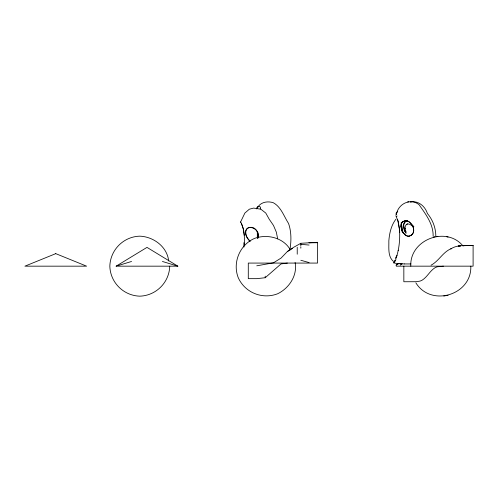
<?xml version="1.0" encoding="UTF-8"?>
<svg xmlns="http://www.w3.org/2000/svg" width="498" height="498" viewBox="0 0 498 498"><rect width="100%" height="100%" fill="white"/><g stroke="black" fill="none" stroke-linecap="round" stroke-linejoin="round"><path stroke-width="0.75" d="M244.425 244.394L244.319 245.788C244.63 237.789 244.624 229.136 240.596 221.952L244.867 213.069L249.336 209.204L253.569 208.096L260.852 209.204L265.783 213.069L269.2 219.188L273.495 225.457L276.34 232.149L277.654 238.859M257.435 238.131L257.472 232.591M403.598 225.893L403.604 226.459M405.21 228.109L405.21 228.42M410.813 266.169C409.368 239.787 446.389 225.507 463.034 246.018M470.809 266.169C471.942 295.009 430.944 307.453 415.867 282.833M257.348 238.405L257.31 231.657M290.01 249.299C291.342 240.715 291.436 231.763 288.554 223.478C283.928 216.325 281.133 207.025 273.327 202.742C267.451 200.781 260.161 202.132 257.267 208.102M403.673 225.202L403.834 224.393M169.731 266.169C169.295 282.466 156.067 295.669 139.782 296.167C123.498 295.669 110.27 282.466 109.834 266.169C110.326 249.896 123.473 236.612 139.782 236.164C153.54 236.662 167.216 246.809 168.673 260.989M396.128 257.983C399.178 249.156 400.05 239.669 399.577 230.381M258.213 237.789C261.344 227.854 242.794 221.934 246.168 235.006M398.17 250.556L398.238 250.22M258.126 237.963C258.898 220.184 236.064 227.007 250.077 241.406M396.993 255.337L396.084 258.101M401.276 224.144L400.952 226.484L401.531 229.379M260.261 209.011C261.904 205.294 256.638 205.799 256.327 208.917M400.361 265.173L401.818 263.71M396.408 214.582C397.821 204.049 410.445 197.6 419.086 204.715C425.609 214.128 433.441 224.044 433.136 236.233M396.059 265.285L396.862 264.351L398.612 263.529M396.097 265.173L398.966 263.411M395.269 260.112L393.825 262.851L395.194 260.273M395.904 219.207C391.154 225.351 389.448 233.276 388.838 240.864C389.044 247.792 387.569 256.607 393.594 261.55M287.402 263.075L281.04 263.928L265.21 277.728L256.75 278.662L248.29 278.662L248.29 263.075L317.55 263.075L317.55 242.302L300.829 243.298L293.615 247.319L287.402 251.509L281.04 258.101L273.583 262.726M287.402 251.509L292.37 248.452M116.134 266.169L146.991 247.382L177.848 266.169L116.134 266.169L131.559 261.469M257.864 206.807L258.524 206.421M397.753 211.557L396.153 213.069L396.041 214.85M431.05 265.197C438.937 261.095 442.89 251.895 451.456 248.558L450.839 248.907C457.351 244.456 465.692 245.912 473.1 245.39L473.1 266.162L396.265 266.169M407.196 224.056L407.059 224.112A0.921 0.666 -23.6 0 0 406.866 224.2A1.762 1.407 -19.8 0 0 406.586 224.424M433.521 237.067L434.959 236.743M446.662 295.588L448.1 295.27M256.75 265.814L273.583 262.788M407.476 223.976L408.64 223.994A4.856 4.575 -55.2 0 1 408.877 224.044L409.655 224.299A8.846 8.366 -62.8 0 1 410.626 224.779L412.83 226.397M404.886 220.9L406.891 220.95M407.569 220.9L407.812 220.869A4.482 4.326 -66.9 0 0 405.702 221.622M436.41 236.494L437.873 236.313M443.749 296.024L445.212 295.843M407.601 201.92L408.802 201.833M411.485 201.833L410.277 201.92C418.332 200.439 425.055 206.16 427.409 213.505C432.731 219.861 435.812 227.891 435.818 236.233M393.769 262.944L397.958 263.647L404.525 263.94M402.197 263.896L400.093 263.809M410.968 263.952L404.5 263.94M443.419 266.169L437.232 266.804A11.062 11.062 0 0 0 434.76 267.905C429.842 271.074 427.315 276.838 422.391 280.013A11.062 11.062 0 0 1 419.92 281.115L416.21 281.712L403.841 281.75L403.841 266.181M300.829 244.325L309.09 245.047M446.662 236.743L448.094 237.067M300.829 260.267L309.09 262.571M162.416 261.469L177.848 266.169M249.952 241.125L247.375 238.063L246.305 235.647M403.517 233.269L406.455 235.803A4.781 4.526 -5.2 0 0 408.186 236.195A4.607 4.339 -4.7 0 0 409.698 236.002L412.176 234.446A5.939 5.783 9.3 0 0 412.842 233.543A6.013 5.87 18.5 0 0 413.209 232.815L413.67 230.867L413.527 228.47A10.626 10.408 8.2 0 0 413.222 227.318M395.842 215.715L398.232 221.529L399.545 229.895M290.359 249.859C283.474 237.671 267.27 233.749 254.571 238.393C239.781 244.773 232.423 262.502 238.169 277.511C244.779 292.619 262.396 299.752 277.703 293.739C289.114 288.205 297.686 275.319 295.09 262.471M240.596 221.952L240.827 222.326M406.113 231.894L405.683 230.817M241.399 223.378L243.229 228.7L244.244 235.274M397.628 219.525L399.508 229.454M405.565 230.462L405.254 229.024A6.81 6.686 8.6 0 1 405.204 228.42M401.189 222.755L401.313 223.285M401.257 222.955L401.544 224.386M401.338 223.328L402.365 232.385M401.562 224.486L401.824 226.098M401.88 226.515L401.986 227.349M402.06 227.935L402.353 232.149M399.545 229.939L399.577 230.344M399.601 230.792L399.682 232.591M400.921 226.459L400.915 225.893A4.961 4.557 -51.1 0 1 402.677 221.66M243.858 242.694L243.945 247.064M300.829 243.298L300.829 246.124M300.829 247.089L300.829 248.172M297.225 247.257L297.225 254.204M265.21 276.185L265.21 277.728M395.947 259.452A11.921 1.625 -76.4 0 1 395.057 261.263M396.29 256.514A11.821 1.083 -73.5 0 1 395.53 258.562M396.551 216.698A15.002 2.515 82.3 0 1 397.143 216.008M404.133 231.172A25.585 0.529 65.4 0 1 404.059 231.004M402.789 221.791A4.494 4.326 -65 0 1 404.88 220.851M401.73 229.759A12.126 11.062 -40.5 0 1 401.145 226.434M403.411 233.332A16.602 15.108 10.9 0 1 401.656 230.032M413.209 227.325A10.744 10.539 3.6 0 0 410.196 222.731A10.371 10.184 -63.4 0 0 409.842 222.338L409.424 222.033A6.904 6.754 -80.6 0 0 406.897 220.931M402.907 221.971A4.526 4.146 -50.9 0 1 405.229 220.988M401.22 224.088A4.557 4.14 -50.4 0 1 402.527 222.027M401.575 229.373A17.1 15.65 9.3 0 0 402.639 231.782L405.092 234.963L407.912 236.177A4.289 4.071 -8.3 0 0 408.97 236.152M411.485 235.019A5.117 4.824 -8.3 0 1 408.958 236.102M411.516 235.05A5.129 4.968 -1.4 0 0 412.027 234.583L413.166 232.865A6.829 6.667 16.8 0 0 413.707 230.182A9.755 9.537 14.7 0 0 413.253 227.48A11.479 11.28 -11.9 0 0 412.139 224.947L409.288 221.971L406.082 220.851A4.905 4.756 -77 0 0 405.229 220.888M404.992 227.903A5.957 5.677 52.8 0 1 406.212 224.741M406.262 224.673A3.337 3.056 6.2 0 1 406.505 224.361M407.202 224.081A1.662 1.301 -24.6 0 1 407.476 224.007M413.079 225.756A12.388 7.613 53.1 0 1 413.894 226.478M403.573 225.893A4.961 4.557 -51.1 0 1 405.36 221.66M405.472 221.791A4.494 4.326 -65 0 1 407.563 220.851M403.722 224.374A4.501 4.14 -51.2 0 1 405.434 221.728M404.413 229.759A12.126 11.062 -40.5 0 1 403.828 226.434M405.976 233.157A16.602 15.108 10.9 0 1 404.339 230.032M403.816 227.499A8.597 7.675 -47.5 0 1 403.803 225.202M404.594 230.63A14.006 13.004 -27.5 0 1 403.76 227.518M406.125 233.02A16.951 15.152 17.6 0 1 404.75 230.574M55.757 253.644L24.9 266.169L86.615 266.169L55.757 253.644M460.731 245.85L458.26 246.08L460.731 245.85M465.68 245.539L463.208 245.719L473.1 245.396L465.68 245.539M317.55 242.669L309.09 242.725L317.55 242.669"/></g></svg>
